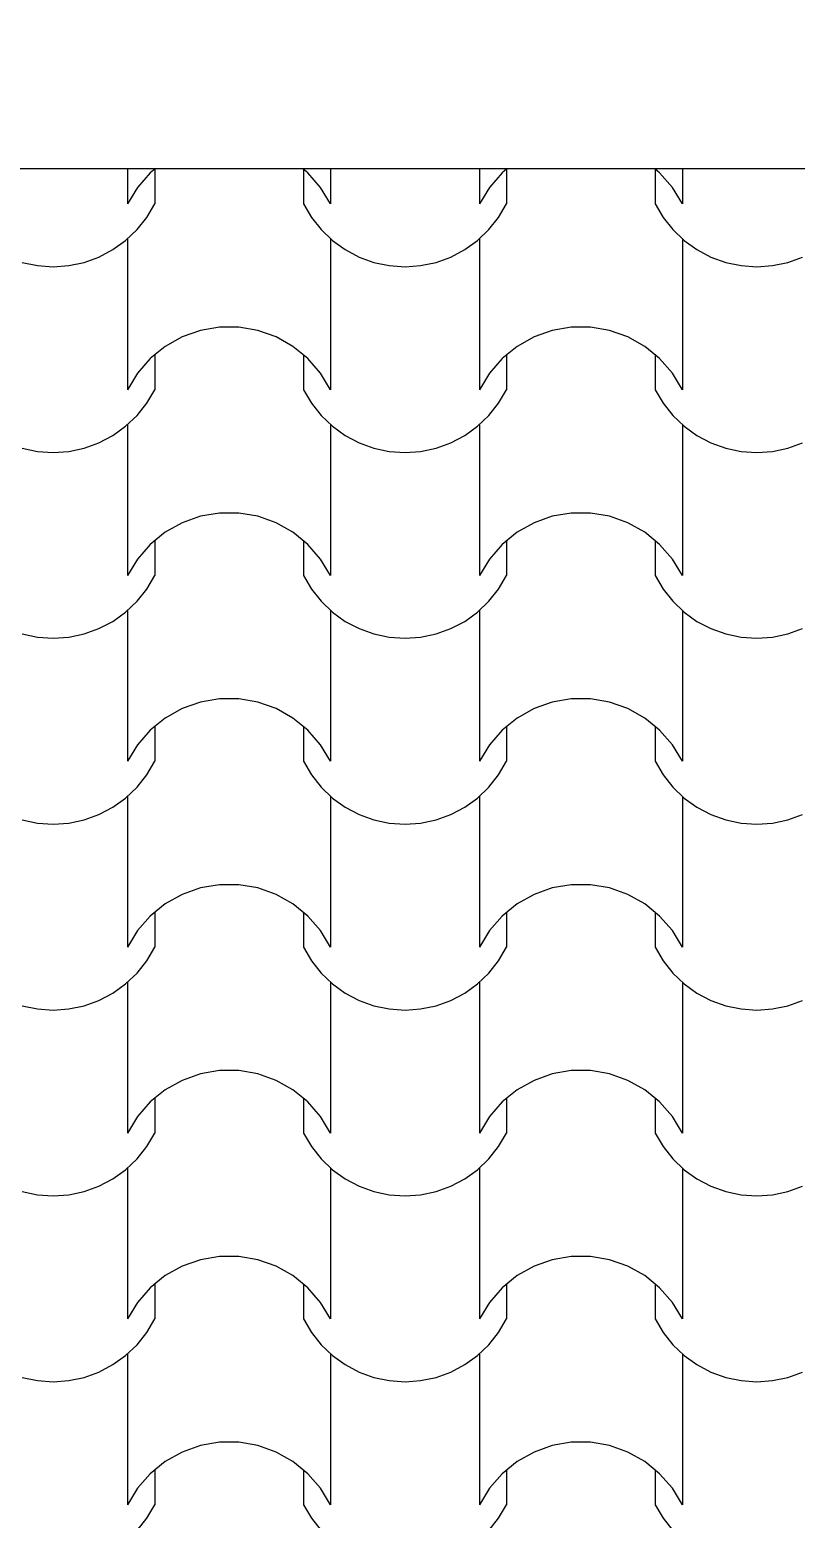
# Model space of a CAD drawing. Header units: millimetres. Extents: x 318905 to 439572, y -5133 to 105868.
# Drawn here: x 365111 to 365730, y 6543 to 7747 of the extents above; entities that cross this region are included whole.
import ezdxf

# ---------------------------------------------------------------- set-up
doc = ezdxf.new("R2010")
doc.units = ezdxf.units.MM
doc.header["$MEASUREMENT"] = 0
for name, color, linetype, lineweight in [('0_Stylo_No__98', 154, 'Continuous', 0), ('2D -  Dessin général_Stylo_No__1', 7, 'Continuous', 5), ('OMBRES_Stylo_No__1', 7, 'Continuous', 5)]:
    doc.layers.add(name, color=color, linetype=linetype, lineweight=lineweight)
doc.layers.add('OMBRES_Stylo_No__82', color=7, linetype='Continuous', lineweight=13, true_color=0xaaaaaa)
doc.styles.add('STYLE_GENERE_3', font='')
doc.styles.get('STYLE_GENERE_3').set_extended_font_data('Arial')
doc.dimstyles.new('STYLE_GENERE__1', dxfattribs={"dimtxt": 200, "dimasz": 142.5, "dimexe": 0.18, "dimexo": 500, "dimgap": 0.09, "dimtad": 0, "dimtih": 1, "dimtoh": 1, "dimlfac": 0.001, "dimzin": 0, "dimdsep": 46, "dimtxsty": 'STYLE_GENERE_3', "dimblk": 'ARROWHEAD_6', "dimblk1": 'ARROWHEAD_6', "dimblk2": 'ARROWHEAD_6', "dimcen": 0.09, "dimclrd": 154, "dimclre": 154, "dimclrt": 154, "dimazin": 0, "dimtfac": 1, "dimtdec": 4, "dimtmove": 0, "dimatfit": 3, "dimfxl": 0, "dimtolj": 1, "dimtzin": 0, "dimarcsym": 0})

# ---------------------------------------------------------------- blocks, each defined once
blk = doc.blocks.new('*X107')
at = {"layer": 'OMBRES_Stylo_No__82', "linetype": 'Continuous'}
for p, q in [((365190.2, 7634.5), (365190.2, 7606.2)), ((365212.5, 7634.5), (365208.6, 7631.3)), ((365212.2, 7634.2), (365212.2, 7606.2)), ((365336, 7631.3), (365332.1, 7634.5)), ((365332.4, 7634.2), (365332.4, 7606.2)), ((365354.4, 7634.5), (365354.4, 7606.2)), ((365474.7, 7634.5), (365474.7, 7606.2)), ((365497, 7634.5), (365493.1, 7631.3)), ((365496.7, 7634.2), (365496.7, 7606.2)), ((365620.5, 7631.3), (365616.6, 7634.5)), ((365616.9, 7634.2), (365616.9, 7606.2)), ((365638.9, 7634.5), (365638.9, 7606.2)), ((365208.6, 7631.3), (365198.3, 7619.5)), ((365346.3, 7619.5), (365336, 7631.3)), ((365493.1, 7631.3), (365482.8, 7619.5)), ((365630.8, 7619.5), (365620.5, 7631.3)), ((365198.3, 7619.5), (365190.2, 7606.2)), ((365354.4, 7606.2), (365346.3, 7619.5)), ((365482.8, 7619.5), (365474.7, 7606.2)), ((365638.9, 7606.2), (365630.8, 7619.5)), ((365205.8, 7595.2), (365212.2, 7606.2)), ((365332.4, 7606.2), (365338.9, 7595.2)), ((365490.2, 7595.2), (365496.7, 7606.2)), ((365616.9, 7606.2), (365623.4, 7595.2)), ((365197.9, 7585.3), (365205.8, 7595.2)), ((365338.9, 7595.2), (365346.8, 7585.3)), ((365482.4, 7585.3), (365490.2, 7595.2)), ((365623.4, 7595.2), (365631.2, 7585.3)), ((365178.4, 7569.1), (365188.7, 7576.5)), ((365188.7, 7576.5), (365197.9, 7585.3)), ((365190.2, 7577.8), (365190.2, 7516.8)), ((365346.8, 7585.3), (365356, 7576.5)), ((365354.4, 7577.8), (365354.4, 7516.8)), ((365356, 7576.5), (365366.3, 7569.1)), ((365462.9, 7569.1), (365473.2, 7576.5)), ((365473.2, 7576.5), (365482.4, 7585.3)), ((365474.7, 7577.8), (365474.7, 7516.8)), ((365631.2, 7585.3), (365640.4, 7576.5)), ((365638.9, 7577.8), (365638.9, 7516.8)), ((365640.4, 7576.5), (365650.7, 7569.1)), ((365155.2, 7558.8), (365167.1, 7563.1)), ((365167.1, 7563.1), (365178.4, 7569.1)), ((365366.3, 7569.1), (365377.5, 7563.1)), ((365377.5, 7563.1), (365389.5, 7558.8)), ((365439.7, 7558.8), (365451.6, 7563.1)), ((365451.6, 7563.1), (365462.9, 7569.1)), ((365650.7, 7569.1), (365662, 7563.1)), ((365662, 7563.1), (365673.9, 7558.8)), ((365724.1, 7558.8), (365736.1, 7563.1)), ((365105, 7558.8), (365117.4, 7556.2)), ((365117.4, 7556.2), (365130.1, 7555.3)), ((365130.1, 7555.3), (365142.8, 7556.2)), ((365142.8, 7556.2), (365155.2, 7558.8)), ((365389.5, 7558.8), (365401.9, 7556.2)), ((365401.9, 7556.2), (365414.6, 7555.3)), ((365414.6, 7555.3), (365427.2, 7556.2)), ((365427.2, 7556.2), (365439.7, 7558.8)), ((365673.9, 7558.8), (365686.4, 7556.2)), ((365686.4, 7556.2), (365699, 7555.3)), ((365699, 7555.3), (365711.7, 7556.2)), ((365711.7, 7556.2), (365724.1, 7558.8)), ((365190.2, 7516.8), (365190.2, 7455.8)), ((365354.4, 7516.8), (365354.4, 7455.8)), ((365474.7, 7516.8), (365474.7, 7455.8)), ((365638.9, 7516.8), (365638.9, 7455.8)), ((365249.1, 7503.7), (365234.4, 7498.5)), ((365264.5, 7506.3), (365249.1, 7503.7)), ((365272.3, 7506.3), (365264.5, 7506.3)), ((365280.1, 7506.3), (365272.3, 7506.3)), ((365295.5, 7503.7), (365280.1, 7506.3)), ((365310.3, 7498.5), (365295.5, 7503.7)), ((365533.6, 7503.7), (365518.9, 7498.5)), ((365549, 7506.3), (365533.6, 7503.7)), ((365556.8, 7506.3), (365549, 7506.3)), ((365564.6, 7506.3), (365556.8, 7506.3)), ((365580, 7503.7), (365564.6, 7506.3)), ((365594.7, 7498.5), (365580, 7503.7)), ((365220.7, 7490.8), (365208.6, 7481)), ((365234.4, 7498.5), (365220.7, 7490.8)), ((365323.9, 7490.8), (365310.3, 7498.5)), ((365336, 7481), (365323.9, 7490.8)), ((365505.2, 7490.8), (365493.1, 7481)), ((365518.9, 7498.5), (365505.2, 7490.8)), ((365608.4, 7490.8), (365594.7, 7498.5)), ((365620.5, 7481), (365608.4, 7490.8)), ((365208.6, 7481), (365198.3, 7469.2)), ((365212.2, 7483.9), (365212.2, 7455.8)), ((365332.4, 7483.9), (365332.4, 7455.8)), ((365346.3, 7469.2), (365336, 7481)), ((365493.1, 7481), (365482.8, 7469.2)), ((365496.7, 7483.9), (365496.7, 7455.8)), ((365616.9, 7483.9), (365616.9, 7455.8)), ((365630.8, 7469.2), (365620.5, 7481)), ((365198.3, 7469.2), (365190.2, 7455.8)), ((365354.4, 7455.8), (365346.3, 7469.2)), ((365482.8, 7469.2), (365474.7, 7455.8)), ((365638.9, 7455.8), (365630.8, 7469.2)), ((365205.8, 7444.9), (365212.2, 7455.8)), ((365332.4, 7455.8), (365338.9, 7444.9)), ((365490.2, 7444.9), (365496.7, 7455.8)), ((365616.9, 7455.8), (365623.4, 7444.9)), ((365197.9, 7434.9), (365205.8, 7444.9)), ((365338.9, 7444.9), (365346.8, 7434.9)), ((365482.4, 7434.9), (365490.2, 7444.9)), ((365623.4, 7444.9), (365631.2, 7434.9)), ((365188.7, 7426.2), (365197.9, 7434.9)), ((365346.8, 7434.9), (365356, 7426.2)), ((365473.2, 7426.2), (365482.4, 7434.9)), ((365631.2, 7434.9), (365640.4, 7426.2)), ((365167.1, 7412.8), (365178.4, 7418.7)), ((365178.4, 7418.7), (365188.7, 7426.2)), ((365190.2, 7427.4), (365190.2, 7366.5)), ((365354.4, 7427.4), (365354.4, 7366.5)), ((365356, 7426.2), (365366.3, 7418.7)), ((365366.3, 7418.7), (365377.5, 7412.8)), ((365451.6, 7412.8), (365462.9, 7418.7)), ((365462.9, 7418.7), (365473.2, 7426.2)), ((365474.7, 7427.4), (365474.7, 7366.5)), ((365638.9, 7427.4), (365638.9, 7366.5)), ((365640.4, 7426.2), (365650.7, 7418.7)), ((365650.7, 7418.7), (365662, 7412.8)), ((365105, 7408.5), (365117.4, 7405.9)), ((365117.4, 7405.9), (365130.1, 7405)), ((365130.1, 7405), (365142.8, 7405.9)), ((365142.8, 7405.9), (365155.2, 7408.5)), ((365155.2, 7408.5), (365167.1, 7412.8)), ((365377.5, 7412.8), (365389.5, 7408.5)), ((365389.5, 7408.5), (365401.9, 7405.9)), ((365401.9, 7405.9), (365414.6, 7405)), ((365414.6, 7405), (365427.2, 7405.9)), ((365427.2, 7405.9), (365439.7, 7408.5)), ((365439.7, 7408.5), (365451.6, 7412.8)), ((365662, 7412.8), (365673.9, 7408.5)), ((365673.9, 7408.5), (365686.4, 7405.9)), ((365686.4, 7405.9), (365699, 7405)), ((365699, 7405), (365711.7, 7405.9)), ((365711.7, 7405.9), (365724.1, 7408.5)), ((365724.1, 7408.5), (365736.1, 7412.8)), ((365190.2, 7366.5), (365190.2, 7305.5)), ((365354.4, 7366.5), (365354.4, 7305.5)), ((365474.7, 7366.5), (365474.7, 7305.5)), ((365638.9, 7366.5), (365638.9, 7305.5)), ((365234.4, 7348.1), (365220.7, 7340.5)), ((365249.1, 7353.4), (365234.4, 7348.1)), ((365264.5, 7356), (365249.1, 7353.4)), ((365272.3, 7356), (365264.5, 7356)), ((365280.1, 7356), (365272.3, 7356)), ((365295.5, 7353.4), (365280.1, 7356)), ((365310.3, 7348.1), (365295.5, 7353.4)), ((365323.9, 7340.5), (365310.3, 7348.1)), ((365518.9, 7348.1), (365505.2, 7340.5)), ((365533.6, 7353.4), (365518.9, 7348.1)), ((365549, 7356), (365533.6, 7353.4)), ((365556.8, 7356), (365549, 7356)), ((365564.6, 7356), (365556.8, 7356)), ((365580, 7353.4), (365564.6, 7356)), ((365594.7, 7348.1), (365580, 7353.4)), ((365608.4, 7340.5), (365594.7, 7348.1)), ((365220.7, 7340.5), (365208.6, 7330.6)), ((365212.2, 7333.5), (365212.2, 7305.5)), ((365336, 7330.6), (365323.9, 7340.5)), ((365332.4, 7333.5), (365332.4, 7305.5)), ((365505.2, 7340.5), (365493.1, 7330.6)), ((365496.7, 7333.5), (365496.7, 7305.5)), ((365620.5, 7330.6), (365608.4, 7340.5)), ((365616.9, 7333.5), (365616.9, 7305.5)), ((365208.6, 7330.6), (365198.3, 7318.8)), ((365346.3, 7318.8), (365336, 7330.6)), ((365493.1, 7330.6), (365482.8, 7318.8)), ((365630.8, 7318.8), (365620.5, 7330.6)), ((365198.3, 7318.8), (365190.2, 7305.5)), ((365354.4, 7305.5), (365346.3, 7318.8)), ((365482.8, 7318.8), (365474.7, 7305.5)), ((365638.9, 7305.5), (365630.8, 7318.8)), ((365205.8, 7294.5), (365212.2, 7305.5)), ((365332.4, 7305.5), (365338.9, 7294.5)), ((365490.2, 7294.5), (365496.7, 7305.5)), ((365616.9, 7305.5), (365623.4, 7294.5)), ((365197.9, 7284.6), (365205.8, 7294.5)), ((365338.9, 7294.5), (365346.8, 7284.6)), ((365482.4, 7284.6), (365490.2, 7294.5)), ((365623.4, 7294.5), (365631.2, 7284.6)), ((365178.4, 7268.4), (365188.7, 7275.8)), ((365188.7, 7275.8), (365197.9, 7284.6)), ((365190.2, 7277.1), (365190.2, 7216.1)), ((365346.8, 7284.6), (365356, 7275.8)), ((365354.4, 7277.1), (365354.4, 7216.1)), ((365356, 7275.8), (365366.3, 7268.4)), ((365462.9, 7268.4), (365473.2, 7275.8)), ((365473.2, 7275.8), (365482.4, 7284.6)), ((365474.7, 7277.1), (365474.7, 7216.1)), ((365631.2, 7284.6), (365640.4, 7275.8)), ((365638.9, 7277.1), (365638.9, 7216.1)), ((365640.4, 7275.8), (365650.7, 7268.4)), ((365155.2, 7258.2), (365167.1, 7262.5)), ((365167.1, 7262.5), (365178.4, 7268.4)), ((365366.3, 7268.4), (365377.5, 7262.5)), ((365377.5, 7262.5), (365389.5, 7258.2)), ((365439.7, 7258.2), (365451.6, 7262.5)), ((365451.6, 7262.5), (365462.9, 7268.4)), ((365650.7, 7268.4), (365662, 7262.5)), ((365662, 7262.5), (365673.9, 7258.2)), ((365724.1, 7258.2), (365736.1, 7262.5)), ((365105, 7258.2), (365117.4, 7255.5)), ((365117.4, 7255.5), (365130.1, 7254.7)), ((365130.1, 7254.7), (365142.8, 7255.5)), ((365142.8, 7255.5), (365155.2, 7258.2)), ((365389.5, 7258.2), (365401.9, 7255.5)), ((365401.9, 7255.5), (365414.6, 7254.7)), ((365414.6, 7254.7), (365427.2, 7255.5)), ((365427.2, 7255.5), (365439.7, 7258.2)), ((365673.9, 7258.2), (365686.4, 7255.5)), ((365686.4, 7255.5), (365699, 7254.7)), ((365699, 7254.7), (365711.7, 7255.5)), ((365711.7, 7255.5), (365724.1, 7258.2)), ((365190.2, 7216.1), (365190.2, 7155.2)), ((365354.4, 7216.1), (365354.4, 7155.2)), ((365474.7, 7216.1), (365474.7, 7155.2)), ((365638.9, 7216.1), (365638.9, 7155.2)), ((365249.1, 7203), (365234.4, 7197.8)), ((365264.5, 7205.7), (365249.1, 7203)), ((365272.3, 7205.7), (365264.5, 7205.7)), ((365280.1, 7205.7), (365272.3, 7205.7)), ((365295.5, 7203), (365280.1, 7205.7)), ((365310.3, 7197.8), (365295.5, 7203)), ((365533.6, 7203), (365518.9, 7197.8)), ((365549, 7205.7), (365533.6, 7203)), ((365556.8, 7205.7), (365549, 7205.7)), ((365564.6, 7205.7), (365556.8, 7205.7)), ((365580, 7203), (365564.6, 7205.7)), ((365594.7, 7197.8), (365580, 7203)), ((365220.7, 7190.1), (365208.6, 7180.3)), ((365234.4, 7197.8), (365220.7, 7190.1)), ((365323.9, 7190.1), (365310.3, 7197.8)), ((365336, 7180.3), (365323.9, 7190.1)), ((365505.2, 7190.1), (365493.1, 7180.3)), ((365518.9, 7197.8), (365505.2, 7190.1)), ((365608.4, 7190.1), (365594.7, 7197.8)), ((365620.5, 7180.3), (365608.4, 7190.1)), ((365208.6, 7180.3), (365198.3, 7168.5)), ((365212.2, 7183.2), (365212.2, 7155.2)), ((365332.4, 7183.2), (365332.4, 7155.2)), ((365346.3, 7168.5), (365336, 7180.3)), ((365493.1, 7180.3), (365482.8, 7168.5)), ((365496.7, 7183.2), (365496.7, 7155.2)), ((365616.9, 7183.2), (365616.9, 7155.2)), ((365630.8, 7168.5), (365620.5, 7180.3)), ((365198.3, 7168.5), (365190.2, 7155.2)), ((365354.4, 7155.2), (365346.3, 7168.5)), ((365482.8, 7168.5), (365474.7, 7155.2)), ((365638.9, 7155.2), (365630.8, 7168.5)), ((365205.8, 7144.2), (365212.2, 7155.2)), ((365332.4, 7155.2), (365338.9, 7144.2)), ((365490.2, 7144.2), (365496.7, 7155.2)), ((365616.9, 7155.2), (365623.4, 7144.2)), ((365197.9, 7134.3), (365205.8, 7144.2)), ((365338.9, 7144.2), (365346.8, 7134.3)), ((365482.4, 7134.3), (365490.2, 7144.2)), ((365623.4, 7144.2), (365631.2, 7134.3)), ((365188.7, 7125.5), (365197.9, 7134.3)), ((365346.8, 7134.3), (365356, 7125.5)), ((365473.2, 7125.5), (365482.4, 7134.3)), ((365631.2, 7134.3), (365640.4, 7125.5)), ((365167.1, 7112.1), (365178.4, 7118.1)), ((365178.4, 7118.1), (365188.7, 7125.5)), ((365190.2, 7126.8), (365190.2, 7065.8)), ((365354.4, 7126.8), (365354.4, 7065.8)), ((365356, 7125.5), (365366.3, 7118.1)), ((365366.3, 7118.1), (365377.5, 7112.1)), ((365451.6, 7112.1), (365462.9, 7118.1)), ((365462.9, 7118.1), (365473.2, 7125.5)), ((365474.7, 7126.8), (365474.7, 7065.8)), ((365638.9, 7126.8), (365638.9, 7065.8)), ((365640.4, 7125.5), (365650.7, 7118.1)), ((365650.7, 7118.1), (365662, 7112.1)), ((365105, 7107.8), (365117.4, 7105.2)), ((365117.4, 7105.2), (365130.1, 7104.3)), ((365130.1, 7104.3), (365142.8, 7105.2)), ((365142.8, 7105.2), (365155.2, 7107.8)), ((365155.2, 7107.8), (365167.1, 7112.1)), ((365377.5, 7112.1), (365389.5, 7107.8)), ((365389.5, 7107.8), (365401.9, 7105.2)), ((365401.9, 7105.2), (365414.6, 7104.3)), ((365414.6, 7104.3), (365427.2, 7105.2)), ((365427.2, 7105.2), (365439.7, 7107.8)), ((365439.7, 7107.8), (365451.6, 7112.1)), ((365662, 7112.1), (365673.9, 7107.8)), ((365673.9, 7107.8), (365686.4, 7105.2)), ((365686.4, 7105.2), (365699, 7104.3)), ((365699, 7104.3), (365711.7, 7105.2)), ((365711.7, 7105.2), (365724.1, 7107.8)), ((365724.1, 7107.8), (365736.1, 7112.1)), ((365190.2, 7065.8), (365190.2, 7004.8)), ((365354.4, 7065.8), (365354.4, 7004.8)), ((365474.7, 7065.8), (365474.7, 7004.8)), ((365638.9, 7065.8), (365638.9, 7004.8)), ((365234.4, 7047.4), (365220.7, 7039.8)), ((365249.1, 7052.7), (365234.4, 7047.4)), ((365264.5, 7055.3), (365249.1, 7052.7)), ((365272.3, 7055.3), (365264.5, 7055.3)), ((365280.1, 7055.3), (365272.3, 7055.3)), ((365295.5, 7052.7), (365280.1, 7055.3)), ((365310.3, 7047.4), (365295.5, 7052.7)), ((365323.9, 7039.8), (365310.3, 7047.4)), ((365518.9, 7047.4), (365505.2, 7039.8)), ((365533.6, 7052.7), (365518.9, 7047.4)), ((365549, 7055.3), (365533.6, 7052.7)), ((365556.8, 7055.3), (365549, 7055.3)), ((365564.6, 7055.3), (365556.8, 7055.3)), ((365580, 7052.7), (365564.6, 7055.3)), ((365594.7, 7047.4), (365580, 7052.7)), ((365608.4, 7039.8), (365594.7, 7047.4)), ((365220.7, 7039.8), (365208.6, 7029.9)), ((365212.2, 7032.9), (365212.2, 7004.8)), ((365336, 7029.9), (365323.9, 7039.8)), ((365332.4, 7032.9), (365332.4, 7004.8)), ((365505.2, 7039.8), (365493.1, 7029.9)), ((365496.7, 7032.9), (365496.7, 7004.8)), ((365620.5, 7029.9), (365608.4, 7039.8)), ((365616.9, 7032.9), (365616.9, 7004.8)), ((365208.6, 7029.9), (365198.3, 7018.2)), ((365346.3, 7018.2), (365336, 7029.9)), ((365493.1, 7029.9), (365482.8, 7018.2)), ((365630.8, 7018.2), (365620.5, 7029.9)), ((365198.3, 7018.2), (365190.2, 7004.8)), ((365354.4, 7004.8), (365346.3, 7018.2)), ((365482.8, 7018.2), (365474.7, 7004.8)), ((365638.9, 7004.8), (365630.8, 7018.2)), ((365205.8, 6993.9), (365212.2, 7004.8)), ((365332.4, 7004.8), (365338.9, 6993.9)), ((365490.2, 6993.9), (365496.7, 7004.8)), ((365616.9, 7004.8), (365623.4, 6993.9)), ((365188.7, 6975.1), (365197.9, 6983.9)), ((365197.9, 6983.9), (365205.8, 6993.9)), ((365338.9, 6993.9), (365346.8, 6983.9)), ((365346.8, 6983.9), (365356, 6975.1)), ((365473.2, 6975.1), (365482.4, 6983.9)), ((365482.4, 6983.9), (365490.2, 6993.9)), ((365623.4, 6993.9), (365631.2, 6983.9)), ((365631.2, 6983.9), (365640.4, 6975.1)), ((365178.4, 6967.7), (365188.7, 6975.1)), ((365190.2, 6976.4), (365190.2, 6915.5)), ((365354.4, 6976.4), (365354.4, 6915.5)), ((365356, 6975.1), (365366.3, 6967.7)), ((365462.9, 6967.7), (365473.2, 6975.1)), ((365474.7, 6976.4), (365474.7, 6915.5)), ((365638.9, 6976.4), (365638.9, 6915.5)), ((365640.4, 6975.1), (365650.7, 6967.7)), ((365155.2, 6957.5), (365167.1, 6961.8)), ((365167.1, 6961.8), (365178.4, 6967.7)), ((365366.3, 6967.7), (365377.5, 6961.8)), ((365377.5, 6961.8), (365389.5, 6957.5)), ((365439.7, 6957.5), (365451.6, 6961.8)), ((365451.6, 6961.8), (365462.9, 6967.7)), ((365650.7, 6967.7), (365662, 6961.8)), ((365662, 6961.8), (365673.9, 6957.5)), ((365724.1, 6957.5), (365736.1, 6961.8)), ((365105, 6957.5), (365117.4, 6954.9)), ((365117.4, 6954.9), (365130.1, 6954)), ((365130.1, 6954), (365142.8, 6954.9)), ((365142.8, 6954.9), (365155.2, 6957.5)), ((365389.5, 6957.5), (365401.9, 6954.9)), ((365401.9, 6954.9), (365414.6, 6954)), ((365414.6, 6954), (365427.2, 6954.9)), ((365427.2, 6954.9), (365439.7, 6957.5)), ((365673.9, 6957.5), (365686.4, 6954.9)), ((365686.4, 6954.9), (365699, 6954)), ((365699, 6954), (365711.7, 6954.9)), ((365711.7, 6954.9), (365724.1, 6957.5)), ((365190.2, 6915.5), (365190.2, 6854.5)), ((365354.4, 6915.5), (365354.4, 6854.5)), ((365474.7, 6915.5), (365474.7, 6854.5)), ((365638.9, 6915.5), (365638.9, 6854.5)), ((365249.1, 6902.3), (365234.4, 6897.1)), ((365264.5, 6905), (365249.1, 6902.3)), ((365272.3, 6905), (365264.5, 6905)), ((365280.1, 6905), (365272.3, 6905)), ((365295.5, 6902.3), (365280.1, 6905)), ((365310.3, 6897.1), (365295.5, 6902.3)), ((365533.6, 6902.3), (365518.9, 6897.1)), ((365549, 6905), (365533.6, 6902.3)), ((365556.8, 6905), (365549, 6905)), ((365564.6, 6905), (365556.8, 6905)), ((365580, 6902.3), (365564.6, 6905)), ((365594.7, 6897.1), (365580, 6902.3)), ((365220.7, 6889.5), (365208.6, 6879.6)), ((365234.4, 6897.1), (365220.7, 6889.5)), ((365323.9, 6889.5), (365310.3, 6897.1)), ((365336, 6879.6), (365323.9, 6889.5)), ((365505.2, 6889.5), (365493.1, 6879.6)), ((365518.9, 6897.1), (365505.2, 6889.5)), ((365608.4, 6889.5), (365594.7, 6897.1)), ((365620.5, 6879.6), (365608.4, 6889.5)), ((365208.6, 6879.6), (365198.3, 6867.8)), ((365212.2, 6882.5), (365212.2, 6854.5)), ((365332.4, 6882.5), (365332.4, 6854.5)), ((365346.3, 6867.8), (365336, 6879.6)), ((365493.1, 6879.6), (365482.8, 6867.8)), ((365496.7, 6882.5), (365496.7, 6854.5)), ((365616.9, 6882.5), (365616.9, 6854.5)), ((365630.8, 6867.8), (365620.5, 6879.6)), ((365198.3, 6867.8), (365190.2, 6854.5)), ((365354.4, 6854.5), (365346.3, 6867.8)), ((365482.8, 6867.8), (365474.7, 6854.5)), ((365638.9, 6854.5), (365630.8, 6867.8)), ((365205.8, 6843.5), (365212.2, 6854.5)), ((365332.4, 6854.5), (365338.9, 6843.5)), ((365490.2, 6843.5), (365496.7, 6854.5)), ((365616.9, 6854.5), (365623.4, 6843.5)), ((365197.9, 6833.6), (365205.8, 6843.5)), ((365338.9, 6843.5), (365346.8, 6833.6)), ((365482.4, 6833.6), (365490.2, 6843.5)), ((365623.4, 6843.5), (365631.2, 6833.6)), ((365188.7, 6824.8), (365197.9, 6833.6)), ((365346.8, 6833.6), (365356, 6824.8)), ((365473.2, 6824.8), (365482.4, 6833.6)), ((365631.2, 6833.6), (365640.4, 6824.8)), ((365167.1, 6811.5), (365178.4, 6817.4)), ((365178.4, 6817.4), (365188.7, 6824.8)), ((365190.2, 6826.1), (365190.2, 6765.1)), ((365354.4, 6826.1), (365354.4, 6765.1)), ((365356, 6824.8), (365366.3, 6817.4)), ((365366.3, 6817.4), (365377.5, 6811.5)), ((365451.6, 6811.5), (365462.9, 6817.4)), ((365462.9, 6817.4), (365473.2, 6824.8)), ((365474.7, 6826.1), (365474.7, 6765.1)), ((365638.9, 6826.1), (365638.9, 6765.1)), ((365640.4, 6824.8), (365650.7, 6817.4)), ((365650.7, 6817.4), (365662, 6811.5)), ((365105, 6807.2), (365117.4, 6804.5)), ((365117.4, 6804.5), (365130.1, 6803.7)), ((365130.1, 6803.7), (365142.8, 6804.5)), ((365142.8, 6804.5), (365155.2, 6807.2)), ((365155.2, 6807.2), (365167.1, 6811.5)), ((365377.5, 6811.5), (365389.5, 6807.2)), ((365389.5, 6807.2), (365401.9, 6804.5)), ((365401.9, 6804.5), (365414.6, 6803.7)), ((365414.6, 6803.7), (365427.2, 6804.5)), ((365427.2, 6804.5), (365439.7, 6807.2)), ((365439.7, 6807.2), (365451.6, 6811.5)), ((365662, 6811.5), (365673.9, 6807.2)), ((365673.9, 6807.2), (365686.4, 6804.5)), ((365686.4, 6804.5), (365699, 6803.7)), ((365699, 6803.7), (365711.7, 6804.5)), ((365711.7, 6804.5), (365724.1, 6807.2)), ((365724.1, 6807.2), (365736.1, 6811.5)), ((365190.2, 6765.1), (365190.2, 6704.2)), ((365354.4, 6765.1), (365354.4, 6704.2)), ((365474.7, 6765.1), (365474.7, 6704.2)), ((365638.9, 6765.1), (365638.9, 6704.2)), ((365234.4, 6746.8), (365220.7, 6739.1)), ((365249.1, 6752), (365234.4, 6746.8)), ((365264.5, 6754.7), (365249.1, 6752)), ((365272.3, 6754.7), (365264.5, 6754.7)), ((365280.1, 6754.7), (365272.3, 6754.7)), ((365295.5, 6752), (365280.1, 6754.7)), ((365310.3, 6746.8), (365295.5, 6752)), ((365323.9, 6739.1), (365310.3, 6746.8)), ((365518.9, 6746.8), (365505.2, 6739.1)), ((365533.6, 6752), (365518.9, 6746.8)), ((365549, 6754.7), (365533.6, 6752)), ((365556.8, 6754.7), (365549, 6754.7)), ((365564.6, 6754.7), (365556.8, 6754.7)), ((365580, 6752), (365564.6, 6754.7)), ((365594.7, 6746.8), (365580, 6752)), ((365608.4, 6739.1), (365594.7, 6746.8)), ((365220.7, 6739.1), (365208.6, 6729.3)), ((365212.2, 6732.2), (365212.2, 6704.2)), ((365336, 6729.3), (365323.9, 6739.1)), ((365332.4, 6732.2), (365332.4, 6704.2)), ((365505.2, 6739.1), (365493.1, 6729.3)), ((365496.7, 6732.2), (365496.7, 6704.2)), ((365620.5, 6729.3), (365608.4, 6739.1)), ((365616.9, 6732.2), (365616.9, 6704.2)), ((365208.6, 6729.3), (365198.3, 6717.5)), ((365346.3, 6717.5), (365336, 6729.3)), ((365493.1, 6729.3), (365482.8, 6717.5)), ((365630.8, 6717.5), (365620.5, 6729.3)), ((365198.3, 6717.5), (365190.2, 6704.2)), ((365354.4, 6704.2), (365346.3, 6717.5)), ((365482.8, 6717.5), (365474.7, 6704.2)), ((365638.9, 6704.2), (365630.8, 6717.5)), ((365205.8, 6693.2), (365212.2, 6704.2)), ((365332.4, 6704.2), (365338.9, 6693.2)), ((365490.2, 6693.2), (365496.7, 6704.2)), ((365616.9, 6704.2), (365623.4, 6693.2)), ((365188.7, 6674.5), (365197.9, 6683.2)), ((365197.9, 6683.2), (365205.8, 6693.2)), ((365338.9, 6693.2), (365346.8, 6683.2)), ((365346.8, 6683.2), (365356, 6674.5)), ((365473.2, 6674.5), (365482.4, 6683.2)), ((365482.4, 6683.2), (365490.2, 6693.2)), ((365623.4, 6693.2), (365631.2, 6683.2)), ((365631.2, 6683.2), (365640.4, 6674.5)), ((365178.4, 6667.1), (365188.7, 6674.5)), ((365190.2, 6675.8), (365190.2, 6614.8)), ((365354.4, 6675.8), (365354.4, 6614.8)), ((365356, 6674.5), (365366.3, 6667.1)), ((365462.9, 6667.1), (365473.2, 6674.5)), ((365474.7, 6675.8), (365474.7, 6614.8)), ((365638.9, 6675.8), (365638.9, 6614.8)), ((365640.4, 6674.5), (365650.7, 6667.1)), ((365155.2, 6656.8), (365167.1, 6661.1)), ((365167.1, 6661.1), (365178.4, 6667.1)), ((365366.3, 6667.1), (365377.5, 6661.1)), ((365377.5, 6661.1), (365389.5, 6656.8)), ((365439.7, 6656.8), (365451.6, 6661.1)), ((365451.6, 6661.1), (365462.9, 6667.1)), ((365650.7, 6667.1), (365662, 6661.1)), ((365662, 6661.1), (365673.9, 6656.8)), ((365724.1, 6656.8), (365736.1, 6661.1)), ((365105, 6656.8), (365117.4, 6654.2)), ((365117.4, 6654.2), (365130.1, 6653.3)), ((365130.1, 6653.3), (365142.8, 6654.2)), ((365142.8, 6654.2), (365155.2, 6656.8)), ((365389.5, 6656.8), (365401.9, 6654.2)), ((365401.9, 6654.2), (365414.6, 6653.3)), ((365414.6, 6653.3), (365427.2, 6654.2)), ((365427.2, 6654.2), (365439.7, 6656.8)), ((365673.9, 6656.8), (365686.4, 6654.2)), ((365686.4, 6654.2), (365699, 6653.3)), ((365699, 6653.3), (365711.7, 6654.2)), ((365711.7, 6654.2), (365724.1, 6656.8)), ((365190.2, 6614.8), (365190.2, 6553.8)), ((365354.4, 6614.8), (365354.4, 6553.8)), ((365474.7, 6614.8), (365474.7, 6553.8)), ((365638.9, 6614.8), (365638.9, 6553.8)), ((365249.1, 6601.7), (365234.4, 6596.4)), ((365264.5, 6604.3), (365249.1, 6601.7)), ((365272.3, 6604.3), (365264.5, 6604.3)), ((365280.1, 6604.3), (365272.3, 6604.3)), ((365295.5, 6601.7), (365280.1, 6604.3)), ((365310.3, 6596.4), (365295.5, 6601.7)), ((365533.6, 6601.7), (365518.9, 6596.4)), ((365549, 6604.3), (365533.6, 6601.7)), ((365556.8, 6604.3), (365549, 6604.3)), ((365564.6, 6604.3), (365556.8, 6604.3)), ((365580, 6601.7), (365564.6, 6604.3)), ((365594.7, 6596.4), (365580, 6601.7)), ((365220.7, 6588.8), (365208.6, 6578.9)), ((365234.4, 6596.4), (365220.7, 6588.8)), ((365323.9, 6588.8), (365310.3, 6596.4)), ((365336, 6578.9), (365323.9, 6588.8)), ((365505.2, 6588.8), (365493.1, 6578.9)), ((365518.9, 6596.4), (365505.2, 6588.8)), ((365608.4, 6588.8), (365594.7, 6596.4)), ((365620.5, 6578.9), (365608.4, 6588.8)), ((365208.6, 6578.9), (365198.3, 6567.2)), ((365212.2, 6581.8), (365212.2, 6553.8)), ((365332.4, 6581.8), (365332.4, 6553.8)), ((365346.3, 6567.2), (365336, 6578.9)), ((365493.1, 6578.9), (365482.8, 6567.2)), ((365496.7, 6581.8), (365496.7, 6553.8)), ((365616.9, 6581.8), (365616.9, 6553.8)), ((365630.8, 6567.2), (365620.5, 6578.9)), ((365198.3, 6567.2), (365190.2, 6553.8)), ((365354.4, 6553.8), (365346.3, 6567.2)), ((365482.8, 6567.2), (365474.7, 6553.8)), ((365638.9, 6553.8), (365630.8, 6567.2)), ((365205.8, 6542.9), (365212.2, 6553.8)), ((365332.4, 6553.8), (365338.9, 6542.9)), ((365490.2, 6542.9), (365496.7, 6553.8)), ((365616.9, 6553.8), (365623.4, 6542.9)), ((365197.9, 6532.9), (365205.8, 6542.9)), ((365338.9, 6542.9), (365346.8, 6532.9)), ((365482.4, 6532.9), (365490.2, 6542.9)), ((365623.4, 6542.9), (365631.2, 6532.9))]:
    blk.add_line(p, q, dxfattribs=at)
blk = doc.blocks.new('Hachure_26', base_point=(0, 4000))
at = {"layer": 'OMBRES_Stylo_No__1', "linetype": 'Continuous'}
blk.add_line((369844.5, 7634.5), (361366.4, 7634.5), dxfattribs=at)
at = {"layer": 'OMBRES_Stylo_No__82', "linetype": 'Continuous'}
blk.add_blockref('*X107', (0, 0), dxfattribs=at)
blk = doc.blocks.new('*D124')
at = {"layer": '0_Stylo_No__98', "linetype": 'Continuous'}
for p, q in [((352187.7, 7634.5), (352187.7, 7747)), ((352262.7, 7559.5), (352112.7, 7709.5)), ((352687.7, 7634.5), (352047.1, 7634.5)), ((352187.7, 3678.3), (352187.7, 7634.5)), ((352187.7, -552.4), (352187.7, 3403.7)), ((352112.7, -477.4), (352262.7, -627.4)), ((352328.3, -552.4), (351687.7, -552.4)), ((352187.7, -664.9), (352187.7, -552.4))]:
    blk.add_line(p, q, dxfattribs=at)
at = {"layer": '0_Stylo_No__98', "insert": (351920.8, 3441), "char_height": 200, "attachment_point": 7, "style": 'STYLE_GENERE_3'}
blk.add_mtext('\\A1;{\\pql;\\fArial|b0|i0|c0|p34;8,19}', dxfattribs=at)
blk = doc.blocks.new('ARROWHEAD_6')
at = {"color": 0, "linetype": 'Continuous', "lineweight": 0}
for p, q in [((-0.5, -0.5), (0.5, 0.5)), ((0, 0), (-1, 0))]:
    blk.add_line(p, q, dxfattribs=at)

msp = doc.modelspace()

# ---------------------------------------------------------------- linework, layer by layer
at = {"layer": '2D -  Dessin général_Stylo_No__1', "linetype": 'Continuous'}
msp.add_line((369844.465, 7634.463), (354049.368, 7634.516), dxfattribs=at)

# ---------------------------------------------------------------- block references
at = {"layer": 'OMBRES_Stylo_No__82', "linetype": 'Continuous'}
msp.add_blockref('Hachure_26', (0, 4000), dxfattribs=at)

# ---------------------------------------------------------------- dimensions: what is measured, and where the dimension line sits
at = {"color": 154, "linetype": 'Continuous', "lineweight": 0}
dim = msp.add_linear_dim(base=(352187.679, 7634.463), p1=(352187.679, -552.434), p2=(369844.465, 7634.463), angle=90, dimstyle='STYLE_GENERE__1', dxfattribs=at)
dim.commit()
dim.dimension.update_dxf_attribs({"geometry": '*D124', "text_midpoint": (352215.877, 3541.014), "dimtype": 160})

doc.saveas('drawing.dxf')
